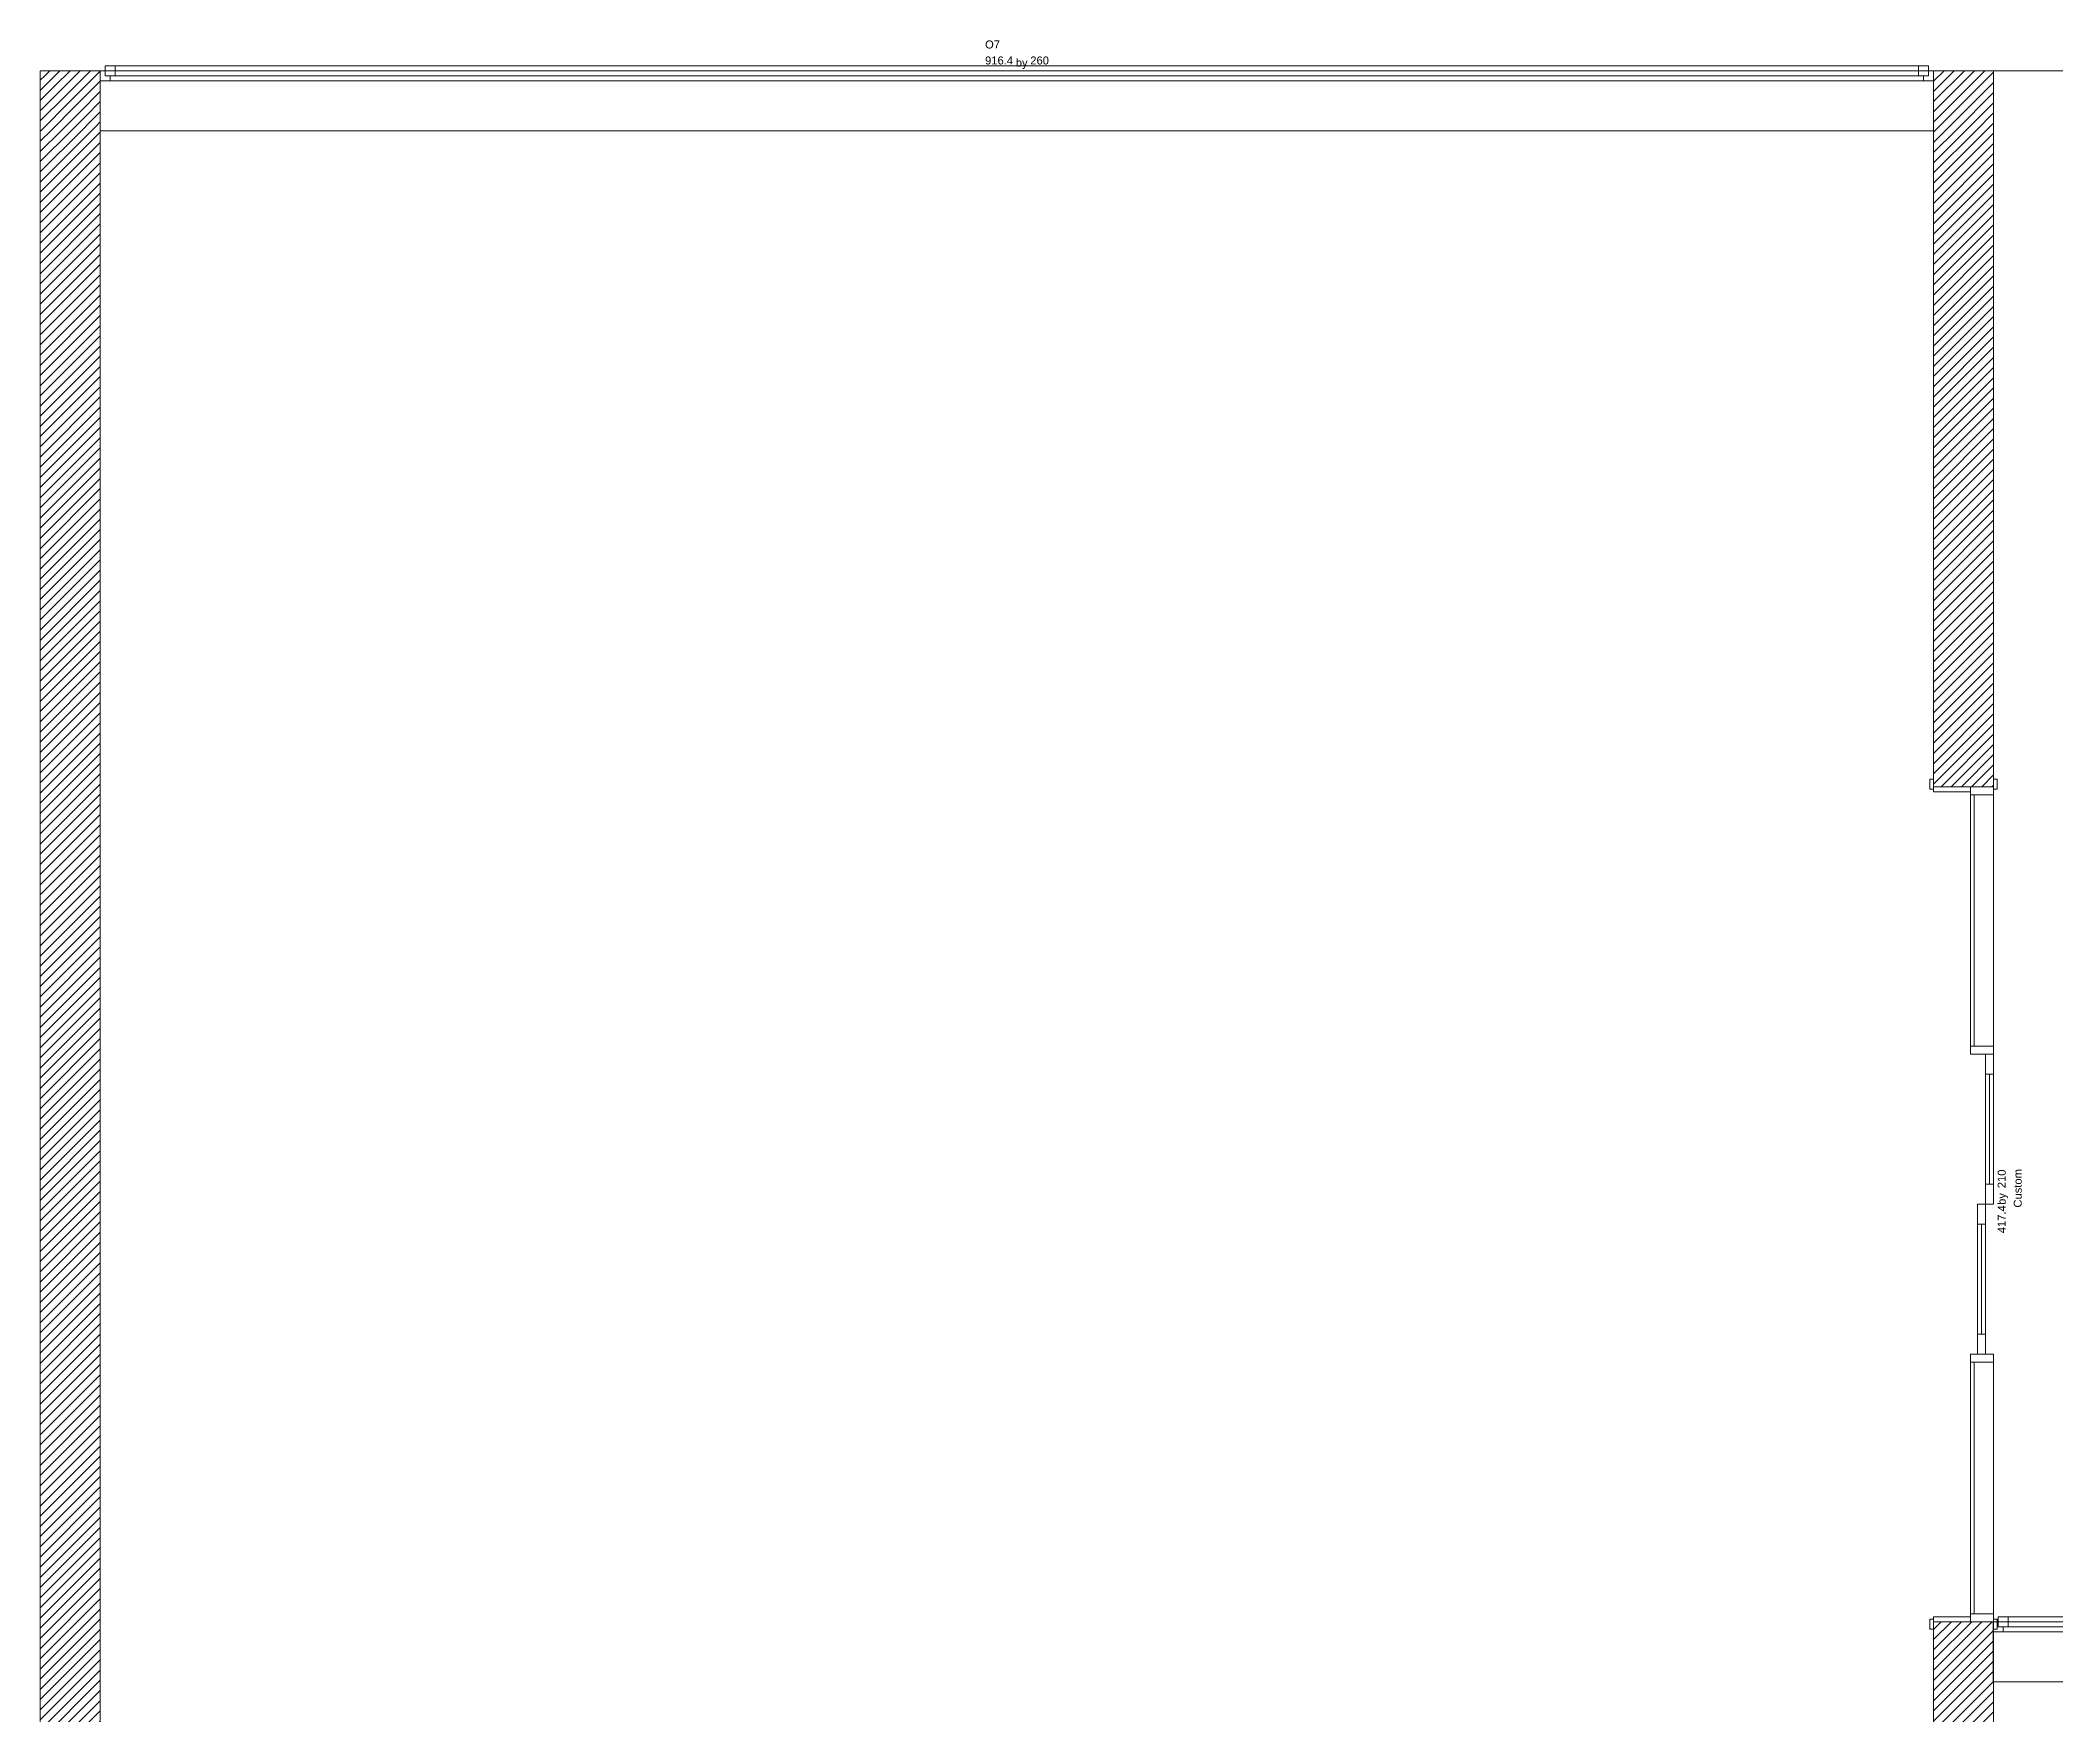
# Model space of a CAD drawing. Header units: millimetres. Extents: x -22335 to 45019, y -6963 to 26064.
# Drawn here: x -22196 to -12121, y 17694 to 26064 of the extents above; entities that cross this region are included whole.
import ezdxf
from ezdxf.enums import TextEntityAlignment as Align

# ---------------------------------------------------------------- set-up
doc = ezdxf.new("R2010")
doc.units = ezdxf.units.MM
doc.header["$MEASUREMENT"] = 0
for name, color, linetype in [('A_KONS_plosce', 7, 'Continuous'), ('A_KONS_zid zunanji', 7, 'Continuous'), ('Archicad Door Markers', 7, 'Continuous'), ('Archicad Doors', 7, 'Continuous'), ('Archicad Window Markers', 7, 'Continuous'), ('Archicad Windows', 7, 'Continuous')]:
    doc.layers.add(name, color=color, linetype=linetype)
for name, color, linetype, lineweight, true_color in [('A_KONS_plosce_Pen_No__89', 7, 'Continuous', 0, 0x71cebe), ('Archicad Doors_Pen_No__23', 7, 'Continuous', 20, 0xff6600), ('Archicad Doors_Pen_No__3', 7, 'Continuous', 13, 0xff6600), ('Archicad Windows_Pen_No__23', 7, 'Continuous', 20, 0xff6600), ('Archicad Windows_Pen_No__3', 7, 'Continuous', 13, 0xff6600)]:
    doc.layers.add(name, color=color, linetype=linetype, lineweight=lineweight, true_color=true_color)
for name, color, linetype, lineweight in [('A_KONS_zid zunanji_Pen_No__27', 7, 'Continuous', 20), ('Archicad Door Markers_Pen_No__7', 7, 'Continuous', 13), ('Archicad Doors_Pen_No__27', 7, 'Continuous', 20), ('Archicad Window Markers_Pen_No__7', 7, 'Continuous', 13), ('Archicad Windows_Pen_No__27', 7, 'Continuous', 20)]:
    doc.layers.add(name, color=color, linetype=linetype, lineweight=lineweight)
doc.styles.add('GENERATED_STYLE_1', font='arial.ttf')
pattern_1 = [(45, (0, 0), (-25.455843, 25.455843), [])]

# ---------------------------------------------------------------- blocks, each defined once
blk = doc.blocks.new('Slab_1', base_point=(-22196, -4112))
at = {"layer": 'A_KONS_plosce_Pen_No__89', "color": 123, "linetype": 'Continuous', "lineweight": 0, "true_color": 0x71cebe, "flags": 128}
blk.add_lwpolyline([(-22196, -4112), (-12447, -4112), (-12447, -184), (-3773, -184), (-3773, -4112), (6716, -4112), (6716, -1725), (9171, -1725), (9171, -6834), (44877, -6834), (44877, 969), (43547, 969), (43547, 11647), (44577, 11647), (44577, 25912), (-22196, 25912)], close=True, dxfattribs=at)
blk = doc.blocks.new('Wall_1', base_point=(-22196, 25912))
at = {"layer": 'A_KONS_zid zunanji', "linetype": 'Continuous', "lineweight": 0, "true_color": 0x000000}
h = blk.add_hatch(dxfattribs=at)
h.set_pattern_fill('Navadna_NF_Opeka', color=18, style=0, pattern_type=2)
h.set_pattern_definition(pattern_1)
h.paths.add_polyline_path([(-21896, 25912), (-22196, 25912), (-21896, 25612)])
h = blk.add_hatch(dxfattribs=at)
h.set_pattern_fill('Navadna_NF_Opeka', color=18, style=0, pattern_type=2)
h.set_pattern_definition(pattern_1)
h.paths.add_polyline_path([(-21896, 25612), (-22196, 25912), (-22196, 25612)])
h = blk.add_hatch(dxfattribs=at)
h.set_pattern_fill('Navadna_NF_Opeka', color=18, style=0, pattern_type=2)
h.set_pattern_definition(pattern_1)
h.paths.add_polyline_path([(-22196, 7854), (-21896, 7854), (-21896, 25612), (-22196, 25612)])
at = {"layer": 'A_KONS_zid zunanji_Pen_No__27', "color": 7, "linetype": 'Continuous', "lineweight": 20, "flags": 128}
for points in [[(-22196, 25912), (-21896, 25912)], [(-22196, 25912), (-22196, 7854)], [(-21896, 11947), (-21896, 25612)]]:
    blk.add_lwpolyline(points, dxfattribs=at)
blk = doc.blocks.new('Window 27_2')
at = {"layer": 'Archicad Windows_Pen_No__23', "color": 30, "linetype": 'Continuous', "lineweight": 20, "true_color": 0xff6600}
for p, q in [((-4582, 0), (-4557, 0)), ((-4557, 25), (-4507, 25)), ((-4557, -25), (-4557, 25)), ((-4557, 0), (-4557, -25)), ((-4507, 25), (-4507, -25)), ((-4507, 25), (4507, 25)), ((-4507, 0), (4507, 0)), ((4507, -25), (4507, 25)), ((4507, 25), (4557, 25)), ((4557, 25), (4557, -25)), ((4557, -25), (4557, 0)), ((4557, 0), (4582, 0)), ((-4532, -50), (-4582, -50)), ((-4557, -25), (-4532, -25)), ((-4507, -25), (-4557, -25)), ((-4532, -25), (-4532, -50)), ((4507, -25), (-4507, -25)), ((4557, -25), (4507, -25)), ((4532, -50), (4532, -25)), ((4532, -25), (4557, -25)), ((4582, -50), (4532, -50))]:
    blk.add_line(p, q, dxfattribs=at)
at = {"layer": 'Archicad Windows_Pen_No__27', "color": 7, "linetype": 'Continuous', "lineweight": 20}
for p, q in [((-4582, 0), (-4582, -50)), ((-4582, 0), (-4582, -50)), ((4582, 0), (4582, -50)), ((4582, 0), (4582, -50)), ((-4582, -50), (-4582, -300)), ((4582, -50), (4582, -300))]:
    blk.add_line(p, q, dxfattribs=at)
at = {"layer": 'Archicad Windows_Pen_No__3', "color": 30, "linetype": 'Continuous', "lineweight": 13, "true_color": 0xff6600}
for p, q in [((-4582, 0), (4582, 0)), ((-4507, 25), (4507, 25)), ((4532, -50), (-4532, -50)), ((-4582, -300), (4582, -300))]:
    blk.add_line(p, q, dxfattribs=at)
blk = doc.blocks.new('Basic Window-Door-Skylight Marker')
at = {"layer": 'Archicad Window Markers_Pen_No__7', "color": 7, "lineweight": 13, "style": 'GENERATED_STYLE_1'}
for tag, p in [('AC_WIDO_ID', (-159, 99)), ('AC_WIDO_A_SIZE', (-159, 19)), ('GS_Separator', (-21, 8)), ('AC_WIDO_B_SIZE', (67, 19))]:
    blk.add_attdef(tag, text='', height=40, dxfattribs=at).set_placement(p, align=Align.BOTTOM_LEFT)
blk = doc.blocks.new('Wall_5', base_point=(-22196, 25912))
at = {"layer": 'A_KONS_zid zunanji', "linetype": 'Continuous', "lineweight": 0, "true_color": 0x000000}
h = blk.add_hatch(dxfattribs=at)
h.set_pattern_fill('Navadna_NF_Opeka', color=18, style=0, pattern_type=2)
h.set_pattern_definition(pattern_1)
h.paths.add_polyline_path([(-12732, 25612), (-12432, 25612), (-12432, 25912)])
h = blk.add_hatch(dxfattribs=at)
h.set_pattern_fill('Navadna_NF_Opeka', color=18, style=0, pattern_type=2)
h.set_pattern_definition(pattern_1)
h.paths.add_polyline_path([(-12732, 25612), (-12432, 25912), (-12732, 25912)])
at = {"layer": 'A_KONS_zid zunanji_Pen_No__27', "color": 7, "linetype": 'Continuous', "lineweight": 20}
for p, q in [((-21896, 25912), (-21896, 25862)), ((-12732, 25912), (-12732, 25862)), ((-21896, 25862), (-21896, 25612)), ((-12732, 25862), (-12732, 25612))]:
    blk.add_line(p, q, dxfattribs=at)
at = {"layer": 'A_KONS_zid zunanji_Pen_No__27', "color": 7, "linetype": 'Continuous', "lineweight": 20, "flags": 128}
for points in [[(-12432, 25912), (-12732, 25912)], [(-12432, 25912), (-12432, 25612)]]:
    blk.add_lwpolyline(points, dxfattribs=at)
at = {"layer": 'Archicad Window Markers', "color": 161, "lineweight": 13, "true_color": 0x40a5ff}
ref = blk.add_blockref('Basic Window-Door-Skylight Marker', (-17314, 25912), dxfattribs=at)
ref.add_attrib('GS_Separator', ' by ', dxfattribs={"layer": 'Archicad Window Markers_Pen_No__7', "color": 7, "lineweight": 13, "height": 40, "style": 'GENERATED_STYLE_1'}).set_placement((-17335, 25920), align=Align.BOTTOM_LEFT)
ref.add_attrib('AC_WIDO_ID', 'O7', dxfattribs={"layer": 'Archicad Window Markers_Pen_No__7', "color": 7, "lineweight": 13, "height": 40, "style": 'GENERATED_STYLE_1'}).set_placement((-17473, 26011), align=Align.BOTTOM_LEFT)
ref.add_attrib('AC_WIDO_A_SIZE', '916.4', dxfattribs={"layer": 'Archicad Window Markers_Pen_No__7', "color": 7, "lineweight": 13, "height": 40, "style": 'GENERATED_STYLE_1'}).set_placement((-17473, 25931), align=Align.BOTTOM_LEFT)
ref.add_attrib('AC_WIDO_B_SIZE', '260', dxfattribs={"layer": 'Archicad Window Markers_Pen_No__7', "color": 7, "lineweight": 13, "height": 40, "style": 'GENERATED_STYLE_1'}).set_placement((-17247, 25931), align=Align.BOTTOM_LEFT)
at = {"layer": 'Archicad Windows', "color": 21, "linetype": 'Continuous', "lineweight": 0, "true_color": 0xff9955, "xscale": -1, "zscale": 1000}
blk.add_blockref('Window 27_2', (-17314, 25912), dxfattribs=at)
blk = doc.blocks.new('Sliding Door with 2 Sidelights 27')
at = {"layer": 'Archicad Doors_Pen_No__23', "color": 30, "linetype": 'Continuous', "lineweight": 20, "true_color": 0xff6600}
for p, q in [((-2047, 0), (-2087, 0)), ((-2087, 0), (-2087, -115)), ((-2047, -115), (-2047, 0)), ((-790, 0), (-2047, 0)), ((-750, 0), (-790, 0)), ((-790, 0), (-790, -115)), ((-750, -115), (-750, 0)), ((790, 0), (750, 0)), ((750, 0), (750, -115)), ((790, -115), (790, 0)), ((2047, 0), (790, 0)), ((2087, 0), (2047, 0)), ((2047, 0), (2047, -115)), ((2087, -115), (2087, 0)), ((-2087, -115), (-2047, -115)), ((-790, -115), (-750, -115)), ((750, -115), (790, -115)), ((2047, -115), (2087, -115))]:
    blk.add_line(p, q, dxfattribs=at)
at = {"layer": 'Archicad Doors_Pen_No__23', "color": 30, "linetype": 'Continuous', "lineweight": 20, "true_color": 0xff6600, "flags": 128}
for points in [[(-790, -115), (-2047, -115), (-2047, 0), (-790, 0)], [(2047, 0), (790, 0), (790, -115), (2047, -115)]]:
    blk.add_lwpolyline(points, close=True, dxfattribs=at)
at = {"layer": 'Archicad Doors_Pen_No__27', "color": 7, "linetype": 'Continuous', "lineweight": 20}
for p, q in [((-2087, 0), (-2124, 0)), ((-2087, 0), (-2124, 0)), ((-2087, 0), (-2087, -115)), ((-2087, 0), (-2087, -115)), ((2087, 0), (2087, -115)), ((2087, 0), (2087, -115)), ((2087, 0), (2124, 0)), ((2087, 0), (2124, 0)), ((-2087, -115), (-2087, -300)), ((-2087, -115), (-2087, -300)), ((2087, -115), (2087, -300)), ((2087, -115), (2087, -300)), ((-2087, -300), (-2124, -300)), ((-2087, -300), (-2124, -300)), ((2087, -300), (2124, -300)), ((2087, -300), (2124, -300))]:
    blk.add_line(p, q, dxfattribs=at)
at = {"layer": 'Archicad Doors_Pen_No__3', "color": 30, "linetype": 'Continuous', "lineweight": 13, "true_color": 0xff6600}
for p, q in [((-2124, 0), (-2124, 19)), ((-2124, 19), (-2074, 19)), ((-2074, 0), (-2124, 0)), ((-2074, 19), (-2074, 0)), ((0, 0), (100, 0)), ((0, -40), (0, 0)), ((100, 0), (100, -40)), ((650, -40), (650, 0)), ((650, 0), (750, 0)), ((750, 0), (750, -40)), ((2074, 19), (2124, 19)), ((2074, 0), (2074, 19)), ((2124, 0), (2074, 0)), ((2124, 19), (2124, 0)), ((-2047, -97), (-790, -97)), ((-750, -40), (-650, -40)), ((-750, -80), (-750, -40)), ((-650, -80), (-750, -80)), ((-650, -40), (-650, -80)), ((-650, -60), (-100, -60)), ((-100, -80), (-100, -40)), ((-100, -40), (0, -40)), ((0, -80), (-100, -80)), ((100, -40), (0, -40)), ((0, -40), (0, -80)), ((100, -20), (650, -20)), ((750, -40), (650, -40)), ((2047, -97), (790, -97)), ((-2087, -300), (-2087, -115)), ((-2087, -115), (-2062, -115)), ((-2062, -115), (-2062, -300)), ((2062, -300), (2062, -115)), ((2062, -115), (2087, -115)), ((2087, -115), (2087, -300)), ((-2124, -319), (-2124, -300)), ((-2124, -300), (-2074, -300)), ((-2062, -300), (-2087, -300)), ((-2074, -300), (-2074, -319)), ((2087, -300), (2062, -300)), ((2074, -300), (2124, -300)), ((2074, -319), (2074, -300)), ((2124, -300), (2124, -319)), ((-2074, -319), (-2124, -319)), ((2124, -319), (2074, -319))]:
    blk.add_line(p, q, dxfattribs=at)
at = {"layer": 'Archicad Doors_Pen_No__3', "color": 30, "linetype": 'Continuous', "lineweight": 13, "true_color": 0xff6600, "flags": 128}
for points in [[(100, 0), (650, 0), (650, -20), (100, -20)], [(-650, -40), (-100, -40), (-100, -60), (-650, -60)], [(-650, -60), (-100, -60), (-100, -80), (-650, -80)], [(100, -20), (650, -20), (650, -40), (100, -40)]]:
    blk.add_lwpolyline(points, close=True, dxfattribs=at)
blk = doc.blocks.new('Wall_6', base_point=(-12732, 25912))
at = {"layer": 'A_KONS_zid zunanji', "linetype": 'Continuous', "lineweight": 0, "true_color": 0x000000}
h = blk.add_hatch(dxfattribs=at)
h.set_pattern_fill('Navadna_NF_Opeka', color=18, style=0, pattern_type=2)
h.set_pattern_definition(pattern_1)
h.paths.add_polyline_path([(-12432, 25612), (-12732, 25612), (-12732, 22333), (-12432, 22333)])
h = blk.add_hatch(dxfattribs=at)
h.set_pattern_fill('Navadna_NF_Opeka', color=18, style=0, pattern_type=2)
h.set_pattern_definition(pattern_1)
h.paths.add_polyline_path([(-12432, 18159), (-12732, 18159), (-12732, 11947), (-12432, 11947)])
h = blk.add_hatch(dxfattribs=at)
h.set_pattern_fill('Navadna_NF_Opeka', color=18, style=0, pattern_type=2)
h.set_pattern_definition(pattern_1)
h.paths.add_polyline_path([(-12732, 11947), (-12732, 11647), (-12432, 11647)])
h = blk.add_hatch(dxfattribs=at)
h.set_pattern_fill('Navadna_NF_Opeka', color=18, style=0, pattern_type=2)
h.set_pattern_definition(pattern_1)
h.paths.add_polyline_path([(-12432, 11947), (-12732, 11947), (-12432, 11647)])
at = {"layer": 'A_KONS_zid zunanji_Pen_No__27', "color": 7, "linetype": 'Continuous', "lineweight": 20}
for p, q in [((-12732, 22333), (-12732, 22370)), ((-12432, 22333), (-12432, 22370)), ((-12547, 22333), (-12732, 22333)), ((-12432, 22333), (-12547, 22333)), ((-12732, 18159), (-12732, 18122)), ((-12547, 18159), (-12732, 18159)), ((-12432, 18159), (-12547, 18159)), ((-12432, 18159), (-12432, 18122))]:
    blk.add_line(p, q, dxfattribs=at)
at = {"layer": 'A_KONS_zid zunanji_Pen_No__27', "color": 7, "linetype": 'Continuous', "lineweight": 20, "flags": 128}
for points in [[(-12732, 25612), (-12732, 22333)], [(-12432, 22333), (-12432, 25612)], [(-12732, 18159), (-12732, 11947)], [(-12432, 11647), (-12432, 17859)], [(-12432, 11647), (-12732, 11647)]]:
    blk.add_lwpolyline(points, dxfattribs=at)
at = {"layer": 'Archicad Door Markers', "color": 161, "lineweight": 13, "true_color": 0x40a5ff}
ref = blk.add_blockref('Basic Window-Door-Skylight Marker', (-12432, 20246), dxfattribs=dict(at, rotation=270))
ref.add_attrib('AC_MarkerText_1', 'Custom', dxfattribs={"layer": 'Archicad Door Markers_Pen_No__7', "color": 7, "lineweight": 13, "height": 40, "rotation": 90, "style": 'GENERATED_STYLE_1'}).set_placement((-12279, 20229), align=Align.BOTTOM_LEFT)
ref.add_attrib('GS_Separator', ' by ', dxfattribs={"layer": 'Archicad Door Markers_Pen_No__7', "color": 7, "lineweight": 13, "height": 40, "rotation": 90, "style": 'GENERATED_STYLE_1'}).set_placement((-12359, 20227), align=Align.BOTTOM_LEFT)
ref.add_attrib('AC_WIDO_A_SIZE', '417.4', dxfattribs={"layer": 'Archicad Door Markers_Pen_No__7', "color": 7, "lineweight": 13, "height": 40, "rotation": 90, "style": 'GENERATED_STYLE_1'}).set_placement((-12359, 20101), align=Align.BOTTOM_LEFT)
ref.add_attrib('AC_WIDO_B_SIZE', '210', dxfattribs={"layer": 'Archicad Door Markers_Pen_No__7', "color": 7, "lineweight": 13, "height": 40, "rotation": 90, "style": 'GENERATED_STYLE_1'}).set_placement((-12359, 20326), align=Align.BOTTOM_LEFT)
at = {"layer": 'Archicad Doors', "color": 21, "linetype": 'Continuous', "lineweight": 0, "true_color": 0xff9955, "xscale": -1, "zscale": 1000, "rotation": 270}
blk.add_blockref('Sliding Door with 2 Sidelights 27', (-12432, 20246), dxfattribs=at)
blk = doc.blocks.new('Window 27_3')
at = {"layer": 'Archicad Windows_Pen_No__23', "color": 30, "linetype": 'Continuous', "lineweight": 20, "true_color": 0xff6600}
for p, q in [((-4620, 0), (-4595, 0)), ((-4595, 25), (-4545, 25)), ((-4595, -25), (-4595, 25)), ((-4595, 0), (-4595, -25)), ((-4545, 25), (-4545, -25)), ((-4545, 25), (4545, 25)), ((-4545, 0), (4545, 0)), ((4545, -25), (4545, 25)), ((4545, 25), (4595, 25)), ((4595, 25), (4595, -25)), ((4595, -25), (4595, 0)), ((4595, 0), (4620, 0)), ((-4570, -50), (-4620, -50)), ((-4595, -25), (-4570, -25)), ((-4545, -25), (-4595, -25)), ((-4570, -25), (-4570, -50)), ((4545, -25), (-4545, -25)), ((4595, -25), (4545, -25)), ((4570, -50), (4570, -25)), ((4570, -25), (4595, -25)), ((4620, -50), (4570, -50))]:
    blk.add_line(p, q, dxfattribs=at)
at = {"layer": 'Archicad Windows_Pen_No__27', "color": 7, "linetype": 'Continuous', "lineweight": 20}
for p, q in [((-4620, 0), (-4620, -50)), ((-4620, 0), (-4620, -50)), ((4620, 0), (4620, -50)), ((4620, 0), (4620, -50)), ((-4620, -50), (-4620, -300)), ((4620, -50), (4620, -300))]:
    blk.add_line(p, q, dxfattribs=at)
at = {"layer": 'Archicad Windows_Pen_No__3', "color": 30, "linetype": 'Continuous', "lineweight": 13, "true_color": 0xff6600}
for p, q in [((-4620, 0), (4620, 0)), ((-4545, 25), (4545, 25)), ((4570, -50), (-4570, -50)), ((-4620, -300), (4620, -300))]:
    blk.add_line(p, q, dxfattribs=at)
blk = doc.blocks.new('Wall_8', base_point=(-12732, 18159))
at = {"layer": 'A_KONS_zid zunanji_Pen_No__27', "color": 7, "linetype": 'Continuous', "lineweight": 20}
for p, q in [((-12432, 18159), (-12432, 18109)), ((-3193, 18159), (-3193, 18109)), ((-12432, 18109), (-12432, 17859)), ((-3193, 18109), (-3193, 17859))]:
    blk.add_line(p, q, dxfattribs=at)
at = {"layer": 'Archicad Window Markers', "color": 161, "lineweight": 13, "true_color": 0x40a5ff}
blk.add_blockref('Basic Window-Door-Skylight Marker', (-7813, 18159), dxfattribs=at).add_auto_attribs({'GS_Separator': ' by ', 'AC_WIDO_ID': 'O5', 'AC_WIDO_A_SIZE': '923.9', 'AC_WIDO_B_SIZE': '260'})
at = {"layer": 'Archicad Windows', "color": 21, "linetype": 'Continuous', "lineweight": 0, "true_color": 0xff9955, "zscale": 1000}
blk.add_blockref('Window 27_3', (-7813, 18159), dxfattribs=at)

msp = doc.modelspace()

# ---------------------------------------------------------------- block references
at = {"layer": 'A_KONS_plosce', "color": 123, "linetype": 'Continuous', "lineweight": 0, "true_color": 0x71cebe}
msp.add_blockref('Slab_1', (-22196, -4112), dxfattribs=at)
at = {"layer": 'A_KONS_zid zunanji', "color": 7, "lineweight": 20}
for name, p in [('Wall_5', (-22196, 25912)), ('Wall_1', (-22196, 25912)), ('Wall_6', (-12732, 25912)), ('Wall_8', (-12732, 18159))]:
    msp.add_blockref(name, p, dxfattribs=at)

doc.saveas('drawing.dxf')
